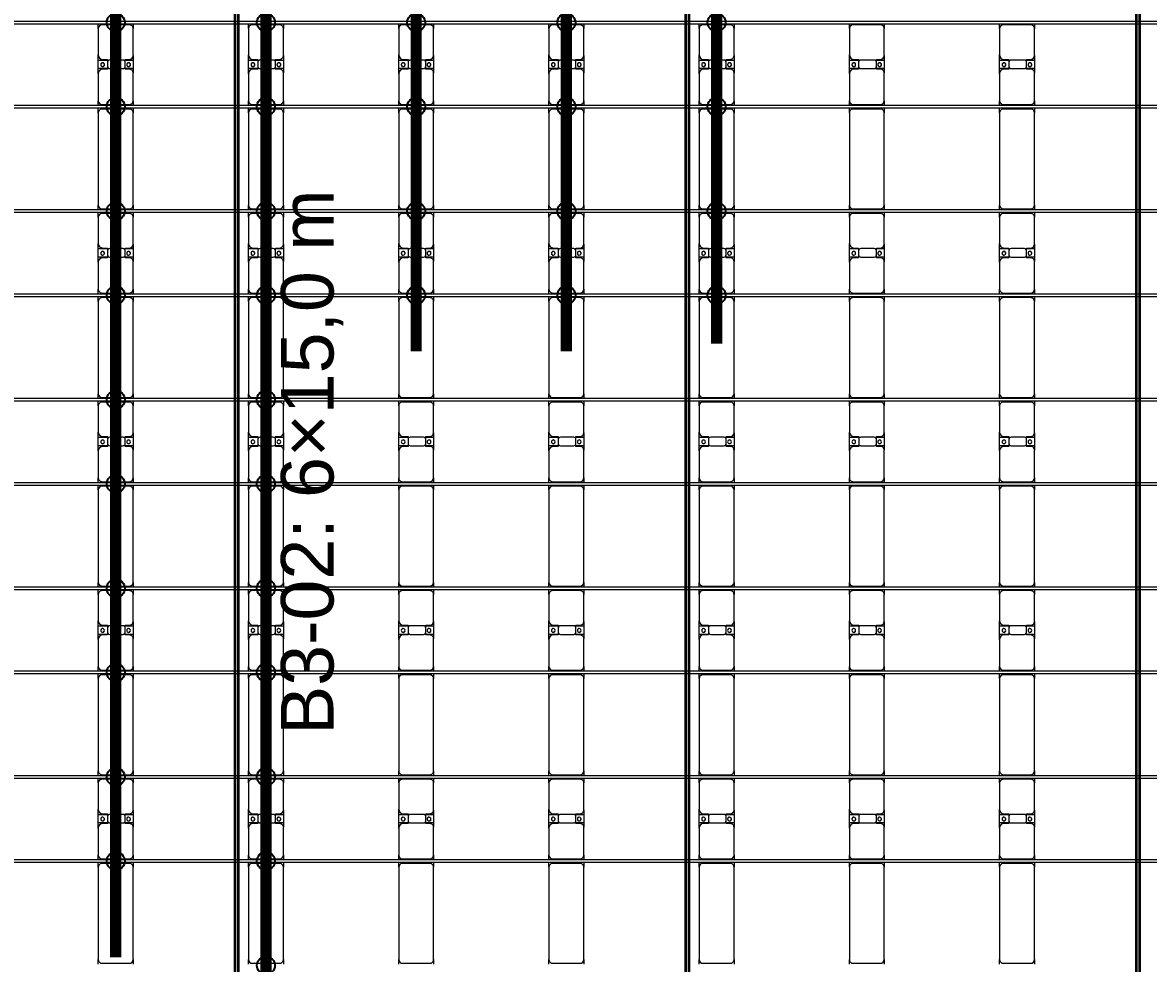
# Model space of a CAD drawing. Header units: millimetres. Extents: x -201615 to 10595, y 61217 to 115919.
# Drawn here: x -185125 to -170134, y 85279 to 97802 of the extents above; entities that cross this region are included whole.
import ezdxf

# ---------------------------------------------------------------- set-up
doc = ezdxf.new("R2010")
doc.units = ezdxf.units.MM
doc.layers.add('A-GENM', color=13, linetype='Continuous', lineweight=9)
doc.layers.add('S-BEAM', color=12, linetype='Continuous', lineweight=9)
doc.layers.add('GC-GHI CHU', color=2, linetype='Continuous')
doc.layers.add('GC-HOP 40x60 GIA CUONG', color=1, linetype='Continuous')
doc.styles.add('GC_VN', font='arial.ttf')

# ---------------------------------------------------------------- blocks, each defined once
blk = doc.blocks.new('Dai phao do pin - DẢI PHAO ĐỠ PIN-16696-BỐ TRÍ KHUNG KẾT CẤU BÈ PIN 03')
at = {"layer": 'A-GENM', "color": 7}
for p, q in [((11870, 242), (11930, 242)), ((11880, 192), (11880, -173)), ((13160, 242), (11930, 242)), ((13160, 242), (13220, 242)), ((13210, -173), (13210, 192)), ((13260, 242), (13320, 242)), ((13270, 192), (13270, -173)), ((13680, 242), (13320, 242)), ((13680, 242), (13862, 242)), ((13740, 118), (13740, 182)), ((13748, 242), (13930, 242)), ((13748, 118), (13748, 242)), ((13862, 242), (13862, 118)), ((13870, 182), (13870, 118)), ((14280, 242), (13930, 242)), ((14280, 242), (14340, 242)), ((14330, -173), (14330, 192)), ((14380, 242), (14440, 242)), ((14390, 192), (14390, -173)), ((15670, 242), (14440, 242)), ((15670, 242), (15730, 242)), ((15720, -173), (15720, 192)), ((15770, 242), (15830, 242)), ((15780, 192), (15780, -173)), ((16190, 242), (15830, 242)), ((16190, 242), (16372, 242)), ((16250, 118), (16250, 182)), ((16258, 242), (16440, 242)), ((16258, 118), (16258, 242)), ((16372, 242), (16372, 118)), ((16380, 182), (16380, 118)), ((16790, 242), (16440, 242)), ((16790, 242), (16850, 242)), ((16840, -173), (16840, 192)), ((16890, 242), (16950, 242)), ((16900, 192), (16900, -173)), ((18180, 242), (16950, 242)), ((18180, 242), (18240, 242)), ((18230, -173), (18230, 192)), ((18280, 242), (18340, 242)), ((18290, 192), (18290, -173)), ((18700, 242), (18340, 242)), ((18700, 242), (18882, 242)), ((18760, 118), (18760, 182)), ((18768, 242), (18950, 242)), ((18768, 118), (18768, 242)), ((18882, 242), (18882, 118)), ((18890, 182), (18890, 118)), ((19300, 242), (18950, 242)), ((19300, 242), (19360, 242)), ((19350, -173), (19350, 192)), ((19400, 242), (19460, 242)), ((19410, 192), (19410, -173)), ((20690, 242), (19460, 242)), ((20690, 242), (20750, 242)), ((20740, -173), (20740, 192)), ((20790, 242), (20850, 242)), ((20800, 192), (20800, -173)), ((21210, 242), (20850, 242)), ((21210, 242), (21392, 242)), ((21270, 118), (21270, 182)), ((21278, 242), (21460, 242)), ((21278, 118), (21278, 242)), ((21392, 242), (21392, 118)), ((21400, 182), (21400, 118)), ((21810, 242), (21460, 242)), ((21810, 242), (21870, 242)), ((21860, -173), (21860, 192)), ((21910, 242), (21970, 242)), ((21920, 192), (21920, -173)), ((23200, 242), (21970, 242)), ((23200, 242), (23260, 242)), ((23250, -173), (23250, 192)), ((23300, 242), (23360, 242)), ((23310, 192), (23310, -173)), ((23720, 242), (23360, 242)), ((23720, 242), (23902, 242)), ((23780, 118), (23780, 182)), ((23788, 242), (23970, 242)), ((23788, 118), (23788, 242)), ((23902, 242), (23902, 118)), ((23910, 182), (23910, 118)), ((24320, 242), (23970, 242)), ((24320, 242), (24380, 242)), ((24370, -173), (24370, 192)), ((13832, 118), (13740, 118)), ((13748, 88), (13748, -88)), ((13870, 118), (13778, 118)), ((13862, -88), (13862, 88)), ((16342, 118), (16250, 118)), ((16258, 88), (16258, -88)), ((16380, 118), (16288, 118)), ((16372, -88), (16372, 88)), ((18852, 118), (18760, 118)), ((18768, 88), (18768, -88)), ((18890, 118), (18798, 118)), ((18882, -88), (18882, 88)), ((21362, 118), (21270, 118)), ((21278, 88), (21278, -88)), ((21400, 118), (21308, 118)), ((21392, -88), (21392, 88)), ((23872, 118), (23780, 118)), ((23788, 88), (23788, -88)), ((23910, 118), (23818, 118)), ((23902, -88), (23902, 88)), ((13740, -173), (13740, -118)), ((13740, -118), (13832, -118)), ((13748, -223), (13748, -118)), ((13778, -118), (13870, -118)), ((13862, -118), (13862, -223)), ((13870, -118), (13870, -173)), ((16250, -173), (16250, -118)), ((16250, -118), (16342, -118)), ((16258, -223), (16258, -118)), ((16288, -118), (16380, -118)), ((16372, -118), (16372, -223)), ((16380, -118), (16380, -173)), ((18760, -173), (18760, -118)), ((18760, -118), (18852, -118)), ((18768, -223), (18768, -118)), ((18798, -118), (18890, -118)), ((18882, -118), (18882, -223)), ((18890, -118), (18890, -173)), ((21270, -173), (21270, -118)), ((21270, -118), (21362, -118)), ((21278, -223), (21278, -118)), ((21308, -118), (21400, -118)), ((21392, -118), (21392, -223)), ((21400, -118), (21400, -173)), ((23780, -173), (23780, -118)), ((23780, -118), (23872, -118)), ((23788, -223), (23788, -118)), ((23818, -118), (23910, -118)), ((23902, -118), (23902, -223)), ((23910, -118), (23910, -173)), ((11930, -223), (11870, -223)), ((11930, -223), (13160, -223)), ((13220, -223), (13160, -223)), ((13320, -223), (13260, -223)), ((13320, -223), (13690, -223)), ((13862, -223), (13690, -223)), ((13920, -223), (13748, -223)), ((13920, -223), (14280, -223)), ((14340, -223), (14280, -223)), ((14440, -223), (14380, -223)), ((14440, -223), (15670, -223)), ((15730, -223), (15670, -223)), ((15830, -223), (15770, -223)), ((15830, -223), (16200, -223)), ((16372, -223), (16200, -223)), ((16430, -223), (16258, -223)), ((16430, -223), (16790, -223)), ((16850, -223), (16790, -223)), ((16950, -223), (16890, -223)), ((16950, -223), (18180, -223)), ((18240, -223), (18180, -223)), ((18340, -223), (18280, -223)), ((18340, -223), (18710, -223)), ((18882, -223), (18710, -223)), ((18940, -223), (18768, -223)), ((18940, -223), (19300, -223)), ((19360, -223), (19300, -223)), ((19460, -223), (19400, -223)), ((19460, -223), (20690, -223)), ((20750, -223), (20690, -223)), ((20850, -223), (20790, -223)), ((20850, -223), (21220, -223)), ((21392, -223), (21220, -223)), ((21450, -223), (21278, -223)), ((21450, -223), (21810, -223)), ((21870, -223), (21810, -223)), ((21970, -223), (21910, -223)), ((21970, -223), (23200, -223)), ((23260, -223), (23200, -223)), ((23360, -223), (23300, -223)), ((23360, -223), (23730, -223)), ((23902, -223), (23730, -223)), ((23960, -223), (23788, -223)), ((23960, -223), (24320, -223)), ((24380, -223), (24320, -223))]:
    blk.add_line(p, q, dxfattribs=at)
for centre, radius, start, end in [((11930, 192), 50, 90, 180), ((11930, 192), 50, 120, 180), ((13160, 192), 50, 360, 90), ((13160, 192), 50, 15, 75), ((13320, 192), 50, 90, 180), ((13320, 192), 50, 150, 180), ((13680, 182), 60, 360, 90), ((13799, 183), 25, 0, 180), ((13799, 183), 25, 180, 0), ((13801, 183), 25, 0, 180), ((13801, 183), 25, 180, 0), ((13930, 182), 60, 90, 180), ((14280, 192), 50, 0, 90), ((14280, 192), 50, 0, 30), ((14440, 192), 50, 90, 180), ((14440, 192), 50, 120, 180), ((15670, 192), 50, 360, 90), ((15670, 192), 50, 15, 75), ((15830, 192), 50, 90, 180), ((15830, 192), 50, 150, 180), ((16190, 182), 60, 360, 90), ((16309, 183), 25, 0, 180), ((16309, 183), 25, 180, 0), ((16311, 183), 25, 0, 180), ((16311, 183), 25, 180, 0), ((16440, 182), 60, 90, 180), ((16790, 192), 50, 0, 90), ((16790, 192), 50, 0, 30), ((16950, 192), 50, 90, 180), ((16950, 192), 50, 120, 180), ((18180, 192), 50, 360, 90), ((18180, 192), 50, 15, 75), ((18340, 192), 50, 90, 180), ((18340, 192), 50, 150, 180), ((18700, 182), 60, 360, 90), ((18819, 183), 25, 360, 180), ((18819, 183), 25, 180, 360), ((18821, 183), 25, 0, 180), ((18821, 183), 25, 180, 0), ((18950, 182), 60, 90, 180), ((19300, 192), 50, 360, 90), ((19300, 192), 50, 360, 30), ((19460, 192), 50, 90, 180), ((19460, 192), 50, 120, 180), ((20690, 192), 50, 360, 90), ((20690, 192), 50, 15, 75), ((20850, 192), 50, 90, 180), ((20850, 192), 50, 150, 180), ((21210, 182), 60, 0, 90), ((21329, 183), 25, 0, 180), ((21329, 183), 25, 180, 360), ((21331, 183), 25, 360, 180), ((21331, 183), 25, 180, 0), ((21460, 182), 60, 90, 180), ((21810, 192), 50, 0, 90), ((21810, 192), 50, 0, 30), ((21970, 192), 50, 90, 180), ((21970, 192), 50, 120, 180), ((23200, 192), 50, 0, 90), ((23200, 192), 50, 15, 75), ((23360, 192), 50, 90, 180), ((23360, 192), 50, 150, 180), ((23720, 182), 60, 360, 90), ((23839, 183), 25, 0, 180), ((23839, 183), 25, 180, 360), ((23841, 183), 25, 0, 180), ((23841, 183), 25, 180, 0), ((23970, 182), 60, 90, 180), ((24320, 192), 50, 360, 90), ((24320, 192), 50, 360, 30), ((13778, 88), 30, 90, 180), ((13832, 88), 30, 360, 90), ((16288, 88), 30, 90, 180), ((16342, 88), 30, 360, 90), ((18798, 88), 30, 90, 180), ((18852, 88), 30, 360, 90), ((21308, 88), 30, 90, 180), ((21362, 88), 30, 360, 90), ((23818, 88), 30, 90, 180), ((23872, 88), 30, 360, 90), ((13778, -88), 30, 180, 270), ((13799, -162), 25, 360, 180), ((13801, -162), 25, 360, 180), ((13832, -88), 30, 270, 0), ((16288, -88), 30, 180, 270), ((16309, -162), 25, 0, 180), ((16311, -162), 25, 360, 180), ((16342, -88), 30, 270, 0), ((18798, -88), 30, 180, 270), ((18819, -162), 25, 360, 180), ((18821, -162), 25, 0, 180), ((18852, -88), 30, 270, 0), ((21308, -88), 30, 180, 270), ((21329, -162), 25, 360, 180), ((21331, -162), 25, 0, 180), ((21362, -88), 30, 270, 360), ((23818, -88), 30, 180, 270), ((23839, -162), 25, 360, 180), ((23841, -162), 25, 0, 180), ((23872, -88), 30, 270, 360), ((11930, -173), 50, 180, 270), ((11930, -173), 50, 180, 210), ((11930, -173), 50, 225, 255), ((13160, -173), 50, 270, 360), ((13160, -173), 50, 285, 315), ((13160, -173), 50, 330, 360), ((13320, -173), 50, 180, 270), ((13320, -173), 50, 180, 210), ((13690, -173), 50, 270, 360), ((13690, -173), 50, 330, 360), ((13799, -162), 25, 180, 0), ((13801, -162), 25, 180, 0), ((13920, -173), 50, 180, 270), ((13920, -173), 50, 180, 210), ((14280, -173), 50, 270, 360), ((14280, -173), 50, 330, 360), ((14440, -173), 50, 180, 270), ((14440, -173), 50, 180, 210), ((14440, -173), 50, 225, 255), ((15670, -173), 50, 270, 0), ((15670, -173), 50, 285, 315), ((15670, -173), 50, 330, 360), ((15830, -173), 50, 180, 270), ((15830, -173), 50, 180, 210), ((16200, -173), 50, 270, 360), ((16200, -173), 50, 330, 360), ((16309, -162), 25, 180, 0), ((16311, -162), 25, 180, 0), ((16430, -173), 50, 180, 270), ((16430, -173), 50, 180, 210), ((16790, -173), 50, 270, 360), ((16790, -173), 50, 330, 360), ((16950, -173), 50, 180, 270), ((16950, -173), 50, 180, 210), ((16950, -173), 50, 225, 255), ((18180, -173), 50, 270, 0), ((18180, -173), 50, 285, 315), ((18180, -173), 50, 330, 360), ((18340, -173), 50, 180, 270), ((18340, -173), 50, 180, 210), ((18710, -173), 50, 270, 360), ((18710, -173), 50, 330, 0), ((18819, -162), 25, 180, 360), ((18821, -162), 25, 180, 0), ((18940, -173), 50, 180, 270), ((18940, -173), 50, 180, 210), ((19300, -173), 50, 270, 360), ((19300, -173), 50, 330, 360), ((19460, -173), 50, 180, 270), ((19460, -173), 50, 180, 210), ((19460, -173), 50, 225, 255), ((20690, -173), 50, 270, 360), ((20690, -173), 50, 285, 315), ((20690, -173), 50, 330, 360), ((20850, -173), 50, 180, 270), ((20850, -173), 50, 180, 210), ((21220, -173), 50, 270, 360), ((21220, -173), 50, 330, 360), ((21329, -162), 25, 180, 0), ((21331, -162), 25, 180, 0), ((21450, -173), 50, 180, 270), ((21450, -173), 50, 180, 210), ((21810, -173), 50, 270, 0), ((21810, -173), 50, 330, 360), ((21970, -173), 50, 180, 270), ((21970, -173), 50, 180, 210), ((21970, -173), 50, 225, 255), ((23200, -173), 50, 270, 360), ((23200, -173), 50, 285, 315), ((23200, -173), 50, 330, 360), ((23360, -173), 50, 180, 270), ((23360, -173), 50, 180, 210), ((23730, -173), 50, 270, 0), ((23730, -173), 50, 330, 0), ((23839, -162), 25, 180, 0), ((23841, -162), 25, 180, 0), ((23960, -173), 50, 180, 270), ((23960, -173), 50, 180, 210), ((24320, -173), 50, 270, 0), ((24320, -173), 50, 330, 360)]:
    blk.add_arc(centre, radius, start, end, dxfattribs=at)
blk = doc.blocks.new('Dầm C52 - Dầm C52-37700-BỐ TRÍ KHUNG KẾT CẤU BÈ PIN 03')
at = {"layer": 'S-BEAM', "color": 1, "lineweight": 18}
for p, q in [((-50563, 20), (50563, 20)), ((50563, -20), (-50563, -20))]:
    blk.add_line(p, q, dxfattribs=at)
blk = doc.blocks.new('Dầm C52 - Hộp 40x60-33945-BỐ TRÍ KHUNG KẾT CẤU BÈ PIN 03')
at = {"layer": 'S-BEAM', "color": 3, "lineweight": 35}
for p, q in [((-19603, 20), (19603, 20)), ((19603, -20), (-19603, -20))]:
    blk.add_line(p, q, dxfattribs=at)
blk = doc.blocks.new('HOBANMONG_BEPIN 3_rvt-1-BỐ TRÍ KHUNG KẾT CẤU BÈ PIN 03')
at = {"layer": 'A-GENM', "lineweight": 9, "rotation": 90.00075860989254}
for p in [(-183874, 73401), (-181874, 73401), (-179874, 73401), (-177874, 73401), (-175874, 73401), (-173874, 73401), (-171874, 73401)]:
    blk.add_blockref('Dai phao do pin - DẢI PHAO ĐỠ PIN-16696-BỐ TRÍ KHUNG KẾT CẤU BÈ PIN 03', p, dxfattribs=at)
at = {"layer": 'S-BEAM', "lineweight": 9}
for name, p, rotation in [('Dầm C52 - Hộp 40x60-33945-BỐ TRÍ KHUNG KẾT CẤU BÈ PIN 03', (-182275, 89149), 90.00075860989091), ('Dầm C52 - Hộp 40x60-33945-BỐ TRÍ KHUNG KẾT CẤU BÈ PIN 03', (-176275, 89149), 90.00075860989091), ('Dầm C52 - Hộp 40x60-33945-BỐ TRÍ KHUNG KẾT CẤU BÈ PIN 03', (-170275, 89150), 90.00075860989091), ('Dầm C52 - Dầm C52-37700-BỐ TRÍ KHUNG KẾT CẤU BÈ PIN 03', (-143909, 97802), 180.0007586094741), ('Dầm C52 - Dầm C52-37700-BỐ TRÍ KHUNG KẾT CẤU BÈ PIN 03', (-143909, 96682), 180.0007586094741), ('Dầm C52 - Dầm C52-37700-BỐ TRÍ KHUNG KẾT CẤU BÈ PIN 03', (-143909, 95292), 180.0007586094741), ('Dầm C52 - Dầm C52-37700-BỐ TRÍ KHUNG KẾT CẤU BÈ PIN 03', (-143909, 94172), 180.0007586094741), ('Dầm C52 - Dầm C52-37700-BỐ TRÍ KHUNG KẾT CẤU BÈ PIN 03', (-143909, 92782), 180.0007586094741), ('Dầm C52 - Dầm C52-37700-BỐ TRÍ KHUNG KẾT CẤU BÈ PIN 03', (-143909, 91662), 180.0007586094741), ('Dầm C52 - Dầm C52-37700-BỐ TRÍ KHUNG KẾT CẤU BÈ PIN 03', (-143909, 90272), 180.0007586094741), ('Dầm C52 - Dầm C52-37700-BỐ TRÍ KHUNG KẾT CẤU BÈ PIN 03', (-143909, 89152), 180.0007586094741), ('Dầm C52 - Dầm C52-37700-BỐ TRÍ KHUNG KẾT CẤU BÈ PIN 03', (-143909, 87762), 180.0007586094741), ('Dầm C52 - Dầm C52-37700-BỐ TRÍ KHUNG KẾT CẤU BÈ PIN 03', (-143909, 86642), 180.0007586094741)]:
    blk.add_blockref(name, p, dxfattribs=dict(at, rotation=rotation))

msp = doc.modelspace()

# ---------------------------------------------------------------- linework, layer by layer
at = {"layer": 'GC-HOP 40x60 GIA CUONG', "const_width": 150}
for points in [[(-175884, 93527), (-175884, 108527)], [(-179884, 93427), (-179884, 108427)], [(-177884, 93427), (-177884, 108427)], [(-183884, 85360), (-183884, 98822)], [(-181884, 83822), (-181884, 98822)]]:
    msp.add_lwpolyline(points, dxfattribs=at)
at = {"layer": 'GC-HOP 40x60 GIA CUONG'}
for centre in [(-183884, 97802), (-181884, 97802), (-179884, 97802), (-177884, 97802), (-175884, 97802), (-183884, 96682), (-181884, 96682), (-179884, 96682), (-177884, 96682), (-175884, 96682), (-183884, 95292), (-181884, 95292), (-179884, 95292), (-177884, 95292), (-175884, 95292), (-183884, 94172), (-181884, 94172), (-179884, 94172), (-177884, 94172), (-175884, 94172), (-183884, 92782), (-181884, 92782), (-183884, 91662), (-181884, 91662), (-183884, 90272), (-181884, 90272), (-183884, 89152), (-181884, 89152), (-183884, 87762), (-181884, 87762), (-183884, 86642), (-181884, 86642), (-181884, 85252)]:
    msp.add_circle(centre, 120, dxfattribs=at)

# ---------------------------------------------------------------- block references
at = {"lineweight": 5}
msp.add_blockref('HOBANMONG_BEPIN 3_rvt-1-BỐ TRÍ KHUNG KẾT CẤU BÈ PIN 03', (0, 0), dxfattribs=at)

# ---------------------------------------------------------------- texts
at = {"layer": 'GC-GHI CHU', "style": 'GC_VN'}
msp.add_text('B3-02: 6×15,0 m', height=700, rotation=90, dxfattribs=at).set_placement((-180984, 88322))

doc.saveas('drawing.dxf')
